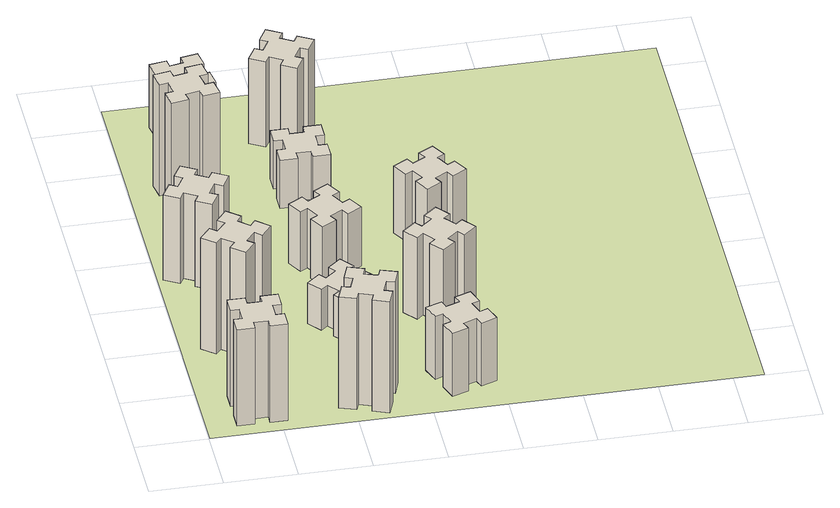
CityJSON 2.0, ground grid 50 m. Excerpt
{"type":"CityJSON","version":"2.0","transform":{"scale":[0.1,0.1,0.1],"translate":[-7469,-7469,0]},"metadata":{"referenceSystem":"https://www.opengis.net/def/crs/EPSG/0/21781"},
"CityObjects":{
"building1":{"type":"Building","attributes":{"class":"1000","function":"1000","usage":"1000","yearOfConstruction":2016,"roofType":"1000","measuredHeight":78,"storeysAboveGround":30,"storeysBelowGround":0},"geometry":[{"type":"Solid","lod":"1","boundaries":[[[[0,1,2,3,4,5,6,7,8,9,10,11,12,13,14,15,16,17,18,19]],[[17,16,20,21]],[[16,15,22,20]],[[15,14,23,22]],[[14,13,24,23]],[[13,12,25,24]],[[12,11,26,25]],[[11,10,27,26]],[[10,9,28,27]],[[9,8,29,28]],[[8,7,30,29]],[[7,6,31,30]],[[6,5,32,31]],[[5,4,33,32]],[[4,3,34,33]],[[3,2,35,34]],[[2,1,36,35]],[[1,0,37,36]],[[0,19,38,37]],[[19,18,39,38]],[[18,17,21,39]],[[24,25,26,27,28,29,30,31,32,33,34,35,36,37,38,39,21,20,22,23]]]]}]},
"building2":{"type":"Building","attributes":{"class":"1000","function":"1000","usage":"1000","yearOfConstruction":2016,"roofType":"1000","measuredHeight":90,"storeysAboveGround":30,"storeysBelowGround":0},"geometry":[{"type":"Solid","lod":"1","boundaries":[[[[40,41,42,43,44,45,46,47,48,49,50,51,52,53,54,55,56,57,58,59]],[[57,56,60,61]],[[56,55,62,60]],[[55,54,63,62]],[[54,53,64,63]],[[53,52,65,64]],[[52,51,66,65]],[[51,50,67,66]],[[50,49,68,67]],[[49,48,69,68]],[[48,47,70,69]],[[47,46,71,70]],[[46,45,72,71]],[[45,44,73,72]],[[44,43,74,73]],[[43,42,75,74]],[[42,41,76,75]],[[41,40,77,76]],[[40,59,78,77]],[[59,58,79,78]],[[58,57,61,79]],[[64,65,66,67,68,69,70,71,72,73,74,75,76,77,78,79,61,60,62,63]]]]}]},
"building3":{"type":"Building","attributes":{"class":"1000","function":"1000","usage":"1000","yearOfConstruction":2016,"roofType":"1000","measuredHeight":69,"storeysAboveGround":30,"storeysBelowGround":0},"geometry":[{"type":"Solid","lod":"1","boundaries":[[[[80,81,82,83,84,85,86,87,88,89,90,91,92,93,94,95,96,97,98,99]],[[97,96,100,101]],[[96,95,102,100]],[[95,94,103,102]],[[94,93,104,103]],[[93,92,105,104]],[[92,91,106,105]],[[91,90,107,106]],[[90,89,108,107]],[[89,88,109,108]],[[88,87,110,109]],[[87,86,111,110]],[[86,85,112,111]],[[85,84,113,112]],[[84,83,114,113]],[[83,82,115,114]],[[82,81,116,115]],[[81,80,117,116]],[[80,99,118,117]],[[99,98,119,118]],[[98,97,101,119]],[[104,105,106,107,108,109,110,111,112,113,114,115,116,117,118,119,101,100,102,103]]]]}]},
"building4":{"type":"Building","attributes":{"class":"1000","function":"1000","usage":"1000","yearOfConstruction":2016,"roofType":"1000","measuredHeight":90,"storeysAboveGround":30,"storeysBelowGround":0},"geometry":[{"type":"Solid","lod":"1","boundaries":[[[[120,121,122,123,124,125,126,127,128,129,130,131,132,133,134,135,136,137,138,139]],[[137,136,140,141]],[[136,135,142,140]],[[135,134,143,142]],[[134,133,144,143]],[[133,132,145,144]],[[132,131,146,145]],[[131,130,147,146]],[[130,129,148,147]],[[129,128,149,148]],[[128,127,150,149]],[[127,126,151,150]],[[126,125,152,151]],[[125,124,153,152]],[[124,123,154,153]],[[123,122,155,154]],[[122,121,156,155]],[[121,120,157,156]],[[120,139,158,157]],[[139,138,159,158]],[[138,137,141,159]],[[144,145,146,147,148,149,150,151,152,153,154,155,156,157,158,159,141,140,142,143]]]]}]},
"building5":{"type":"Building","attributes":{"class":"1000","function":"1000","usage":"1000","yearOfConstruction":2016,"roofType":"1000","measuredHeight":90,"storeysAboveGround":30,"storeysBelowGround":0},"geometry":[{"type":"Solid","lod":"1","boundaries":[[[[160,161,162,163,164,165,166,167,168,169,170,171,172,173,174,175,176,177,178,179]],[[177,176,180,181]],[[176,175,182,180]],[[175,174,183,182]],[[174,173,184,183]],[[173,172,185,184]],[[172,171,186,185]],[[171,170,187,186]],[[170,169,188,187]],[[169,168,189,188]],[[168,167,190,189]],[[167,166,191,190]],[[166,165,192,191]],[[165,164,193,192]],[[164,163,194,193]],[[163,162,195,194]],[[162,161,196,195]],[[161,160,197,196]],[[160,179,198,197]],[[179,178,199,198]],[[178,177,181,199]],[[184,185,186,187,188,189,190,191,192,193,194,195,196,197,198,199,181,180,182,183]]]]}]},
"building6":{"type":"Building","attributes":{"class":"1000","function":"1000","usage":"1000","yearOfConstruction":2016,"roofType":"1000","measuredHeight":33,"storeysAboveGround":30,"storeysBelowGround":0},"geometry":[{"type":"Solid","lod":"1","boundaries":[[[[200,201,202,203,204,205,206,207,208,209,210,211,212,213,214,215,216,217,218,219]],[[217,216,220,221]],[[216,215,222,220]],[[215,214,223,222]],[[214,213,224,223]],[[213,212,225,224]],[[212,211,226,225]],[[211,210,227,226]],[[210,209,228,227]],[[209,208,229,228]],[[208,207,230,229]],[[207,206,231,230]],[[206,205,232,231]],[[205,204,233,232]],[[204,203,234,233]],[[203,202,235,234]],[[202,201,236,235]],[[201,200,237,236]],[[200,219,238,237]],[[219,218,239,238]],[[218,217,221,239]],[[224,225,226,227,228,229,230,231,232,233,234,235,236,237,238,239,221,220,222,223]]]]}]},
"building7":{"type":"Building","attributes":{"class":"1000","function":"1000","usage":"1000","yearOfConstruction":2016,"roofType":"1000","measuredHeight":51,"storeysAboveGround":30,"storeysBelowGround":0},"geometry":[{"type":"Solid","lod":"1","boundaries":[[[[240,241,242,243,244,245,246,247,248,249,250,251,252,253,254,255,256,257,258,259]],[[257,256,260,261]],[[256,255,262,260]],[[255,254,263,262]],[[254,253,264,263]],[[253,252,265,264]],[[252,251,266,265]],[[251,250,267,266]],[[250,249,268,267]],[[249,248,269,268]],[[248,247,270,269]],[[247,246,271,270]],[[246,245,272,271]],[[245,244,273,272]],[[244,243,274,273]],[[243,242,275,274]],[[242,241,276,275]],[[241,240,277,276]],[[240,259,278,277]],[[259,258,279,278]],[[258,257,261,279]],[[264,265,266,267,268,269,270,271,272,273,274,275,276,277,278,279,261,260,262,263]]]]}]},
"building8":{"type":"Building","attributes":{"class":"1000","function":"1000","usage":"1000","yearOfConstruction":2016,"roofType":"1000","measuredHeight":48,"storeysAboveGround":30,"storeysBelowGround":0},"geometry":[{"type":"Solid","lod":"1","boundaries":[[[[280,281,282,283,284,285,286,287,288,289,290,291,292,293,294,295,296,297,298,299]],[[297,296,300,301]],[[296,295,302,300]],[[295,294,303,302]],[[294,293,304,303]],[[293,292,305,304]],[[292,291,306,305]],[[291,290,307,306]],[[290,289,308,307]],[[289,288,309,308]],[[288,287,310,309]],[[287,286,311,310]],[[286,285,312,311]],[[285,284,313,312]],[[284,283,314,313]],[[283,282,315,314]],[[282,281,316,315]],[[281,280,317,316]],[[280,299,318,317]],[[299,298,319,318]],[[298,297,301,319]],[[304,305,306,307,308,309,310,311,312,313,314,315,316,317,318,319,301,300,302,303]]]]}]},
"building9":{"type":"Building","attributes":{"class":"1000","function":"1000","usage":"1000","yearOfConstruction":2016,"roofType":"1000","measuredHeight":51,"storeysAboveGround":30,"storeysBelowGround":0},"geometry":[{"type":"Solid","lod":"1","boundaries":[[[[320,321,322,323,324,325,326,327,328,329,330,331,332,333,334,335,336,337,338,339]],[[337,336,340,341]],[[336,335,342,340]],[[335,334,343,342]],[[334,333,344,343]],[[333,332,345,344]],[[332,331,346,345]],[[331,330,347,346]],[[330,329,348,347]],[[329,328,349,348]],[[328,327,350,349]],[[327,326,351,350]],[[326,325,352,351]],[[325,324,353,352]],[[324,323,354,353]],[[323,322,355,354]],[[322,321,356,355]],[[321,320,357,356]],[[320,339,358,357]],[[339,338,359,358]],[[338,337,341,359]],[[344,345,346,347,348,349,350,351,352,353,354,355,356,357,358,359,341,340,342,343]]]]}]},
"building10":{"type":"Building","attributes":{"class":"1000","function":"1000","usage":"1000","yearOfConstruction":2016,"roofType":"1000","measuredHeight":39,"storeysAboveGround":30,"storeysBelowGround":0},"geometry":[{"type":"Solid","lod":"1","boundaries":[[[[360,361,362,363,364,365,366,367,368,369,370,371,372,373,374,375,376,377,378,379]],[[377,376,380,381]],[[376,375,382,380]],[[375,374,383,382]],[[374,373,384,383]],[[373,372,385,384]],[[372,371,386,385]],[[371,370,387,386]],[[370,369,388,387]],[[369,368,389,388]],[[368,367,390,389]],[[367,366,391,390]],[[366,365,392,391]],[[365,364,393,392]],[[364,363,394,393]],[[363,362,395,394]],[[362,361,396,395]],[[361,360,397,396]],[[360,379,398,397]],[[379,378,399,398]],[[378,377,381,399]],[[384,385,386,387,388,389,390,391,392,393,394,395,396,397,398,399,381,380,382,383]]]]}]},
"building11":{"type":"Building","attributes":{"class":"1000","function":"1000","usage":"1000","yearOfConstruction":2016,"roofType":"1000","measuredHeight":69,"storeysAboveGround":30,"storeysBelowGround":0},"geometry":[{"type":"Solid","lod":"1","boundaries":[[[[400,401,402,403,404,405,406,407,408,409,410,411,412,413,414,415,416,417,418,419]],[[417,416,420,421]],[[416,415,422,420]],[[415,414,423,422]],[[414,413,424,423]],[[413,412,425,424]],[[412,411,426,425]],[[411,410,427,426]],[[410,409,428,427]],[[409,408,429,428]],[[408,407,430,429]],[[407,406,431,430]],[[406,405,432,431]],[[405,404,433,432]],[[404,403,434,433]],[[403,402,435,434]],[[402,401,436,435]],[[401,400,437,436]],[[400,419,438,437]],[[419,418,439,438]],[[418,417,421,439]],[[424,425,426,427,428,429,430,431,432,433,434,435,436,437,438,439,421,420,422,423]]]]}]},
"building12":{"type":"Building","attributes":{"class":"1000","function":"1000","usage":"1000","yearOfConstruction":2016,"roofType":"1000","measuredHeight":66,"storeysAboveGround":30,"storeysBelowGround":0},"geometry":[{"type":"Solid","lod":"1","boundaries":[[[[440,441,442,443,444,445,446,447,448,449,450,451,452,453,454,455,456,457,458,459]],[[457,456,460,461]],[[456,455,462,460]],[[455,454,463,462]],[[454,453,464,463]],[[453,452,465,464]],[[452,451,466,465]],[[451,450,467,466]],[[450,449,468,467]],[[449,448,469,468]],[[448,447,470,469]],[[447,446,471,470]],[[446,445,472,471]],[[445,444,473,472]],[[444,443,474,473]],[[443,442,475,474]],[[442,441,476,475]],[[441,440,477,476]],[[440,459,478,477]],[[459,458,479,478]],[[458,457,461,479]],[[464,465,466,467,468,469,470,471,472,473,474,475,476,477,478,479,461,460,462,463]]]]}]},
"building13":{"type":"Building","attributes":{"class":"1000","function":"1000","usage":"1000","yearOfConstruction":2016,"roofType":"1000","measuredHeight":54,"storeysAboveGround":30,"storeysBelowGround":0},"geometry":[{"type":"Solid","lod":"1","boundaries":[[[[480,481,482,483,484,485,486,487,488,489,490,491,492,493,494,495,496,497,498,499]],[[497,496,500,501]],[[496,495,502,500]],[[495,494,503,502]],[[494,493,504,503]],[[493,492,505,504]],[[492,491,506,505]],[[491,490,507,506]],[[490,489,508,507]],[[489,488,509,508]],[[488,487,510,509]],[[487,486,511,510]],[[486,485,512,511]],[[485,484,513,512]],[[484,483,514,513]],[[483,482,515,514]],[[482,481,516,515]],[[481,480,517,516]],[[480,499,518,517]],[[499,498,519,518]],[[498,497,501,519]],[[504,505,506,507,508,509,510,511,512,513,514,515,516,517,518,519,501,500,502,503]]]]}]},
"landuse1":{"type":"LandUse","attributes":{"name":"plot1","function":"1010"},"geometry":[{"type":"MultiSurface","lod":"1","boundaries":[[[520,521,522,523]]]}]}
},
"vertices":[
[265,325,0],[265,225,0],[205,225,0],[205,105,0],[325,105,0],[325,165,0],[425,165,0],[425,105,0],[545,105,0],[545,225,0],[485,225,0],[485,325,0],[545,325,0],[545,445,0],[425,445,0],[425,385,0],[325,385,0],[325,445,0],[205,445,0],[205,325,0],[325,385,780],[325,445,780],[425,385,780],[425,445,780],[545,445,780],[545,325,780],[485,325,780],[485,225,780],[545,225,780],[545,105,780],[425,105,780],[425,165,780],[325,165,780],[325,105,780],[205,105,780],[205,225,780],[265,225,780],[265,325,780],[205,325,780],[205,445,780],
[484,1067,0],[408,1132,0],[446,1178,0],[354,1255,0],[277,1163,0],[323,1124,0],[259,1048,0],[213,1086,0],[136,994,0],[228,917,0],[266,963,0],[343,899,0],[304,853,0],[396,776,0],[473,868,0],[427,906,0],[492,983,0],[538,944,0],[615,1036,0],[523,1113,0],[492,983,900],[538,944,900],[427,906,900],[473,868,900],[396,776,900],[304,853,900],[343,899,900],[266,963,900],[228,917,900],[136,994,900],[213,1086,900],[259,1048,900],[323,1124,900],[277,1163,900],[354,1255,900],[446,1178,900],[408,1132,900],[484,1067,900],[523,1113,900],[615,1036,900],
[374,1926,0],[287,1976,0],[317,2028,0],[213,2088,0],[153,1984,0],[205,1954,0],[155,1867,0],[103,1897,0],[43,1793,0],[147,1733,0],[177,1785,0],[264,1735,0],[234,1683,0],[338,1623,0],[398,1727,0],[346,1757,0],[396,1844,0],[448,1814,0],[508,1918,0],[404,1978,0],[396,1844,690],[448,1814,690],[346,1757,690],[398,1727,690],[338,1623,690],[234,1683,690],[264,1735,690],[177,1785,690],[147,1733,690],[43,1793,690],[103,1897,690],[155,1867,690],[205,1954,690],[153,1984,690],[213,2088,690],[317,2028,690],[287,1976,690],[374,1926,690],[404,1978,690],[508,1918,690],
[405,2812,0],[307,2795,0],[297,2854,0],[178,2833,0],[199,2715,0],[258,2725,0],[276,2627,0],[217,2617,0],[237,2498,0],[356,2519,0],[345,2578,0],[444,2596,0],[454,2537,0],[572,2557,0],[551,2676,0],[492,2665,0],[475,2764,0],[534,2774,0],[513,2892,0],[395,2871,0],[475,2764,900],[534,2774,900],[492,2665,900],[551,2676,900],[572,2557,900],[454,2537,900],[444,2596,900],[345,2578,900],[356,2519,900],[237,2498,900],[217,2617,900],[276,2627,900],[258,2725,900],[199,2715,900],[178,2833,900],[297,2854,900],[307,2795,900],[405,2812,900],[395,2871,900],[513,2892,900],
[1029,360,0],[995,266,0],[939,287,0],[897,174,0],[1010,133,0],[1031,189,0],[1125,155,0],[1104,99,0],[1217,57,0],[1258,170,0],[1202,191,0],[1236,285,0],[1292,264,0],[1333,377,0],[1220,418,0],[1200,362,0],[1106,396,0],[1127,452,0],[1014,493,0],[973,380,0],[1106,396,900],[1127,452,900],[1200,362,900],[1220,418,900],[1333,377,900],[1292,264,900],[1236,285,900],[1202,191,900],[1258,170,900],[1217,57,900],[1104,99,900],[1125,155,900],[1031,189,900],[1010,133,900],[897,174,900],[939,287,900],[995,266,900],[1029,360,900],[973,380,900],[1014,493,900],
[1083,1232,0],[1006,1167,0],[968,1213,0],[876,1136,0],[953,1044,0],[999,1083,0],[1063,1006,0],[1017,968,0],[1094,876,0],[1186,953,0],[1148,999,0],[1224,1063,0],[1263,1017,0],[1355,1094,0],[1278,1186,0],[1232,1148,0],[1167,1224,0],[1213,1263,0],[1136,1355,0],[1044,1278,0],[1167,1224,330],[1213,1263,330],[1232,1148,330],[1278,1186,330],[1355,1094,330],[1263,1017,330],[1224,1063,330],[1148,999,330],[1186,953,330],[1094,876,330],[1017,968,330],[1063,1006,330],[999,1083,330],[953,1044,330],[876,1136,330],[968,1213,330],[1006,1167,330],[1083,1232,330],[1044,1278,330],[1136,1355,330],
[592,3305,0],[575,3404,0],[634,3414,0],[613,3532,0],[495,3511,0],[505,3452,0],[407,3435,0],[397,3494,0],[278,3473,0],[299,3355,0],[358,3365,0],[376,3267,0],[317,3257,0],[337,3138,0],[456,3159,0],[445,3218,0],[544,3236,0],[554,3177,0],[672,3197,0],[651,3316,0],[544,3236,510],[554,3177,510],[445,3218,510],[456,3159,510],[337,3138,510],[317,3257,510],[376,3267,510],[358,3365,510],[299,3355,510],[278,3473,510],[397,3494,510],[407,3435,510],[505,3452,510],[495,3511,510],[613,3532,510],[634,3414,510],[575,3404,510],[592,3305,510],[651,3316,510],[672,3197,510],
[995,1744,0],[1045,1657,0],[993,1627,0],[1053,1523,0],[1157,1583,0],[1127,1635,0],[1214,1685,0],[1244,1633,0],[1348,1693,0],[1288,1797,0],[1236,1767,0],[1186,1854,0],[1238,1884,0],[1178,1988,0],[1074,1928,0],[1104,1876,0],[1017,1826,0],[987,1878,0],[883,1818,0],[943,1714,0],[1017,1826,480],[987,1878,480],[1104,1876,480],[1074,1928,480],[1178,1988,480],[1238,1884,480],[1186,1854,480],[1236,1767,480],[1288,1797,480],[1348,1693,480],[1244,1633,480],[1214,1685,480],[1127,1635,480],[1157,1583,480],[1053,1523,480],[993,1627,480],[1045,1657,480],[995,1744,480],[943,1714,480],[883,1818,480],
[1765,496,0],[1671,462,0],[1650,518,0],[1537,477,0],[1579,364,0],[1635,385,0],[1669,291,0],[1613,270,0],[1654,157,0],[1767,199,0],[1746,255,0],[1840,289,0],[1860,233,0],[1973,274,0],[1932,387,0],[1876,366,0],[1842,460,0],[1898,480,0],[1857,593,0],[1744,552,0],[1842,460,510],[1898,480,510],[1876,366,510],[1932,387,510],[1973,274,510],[1860,233,510],[1840,289,510],[1746,255,510],[1767,199,510],[1654,157,510],[1613,270,510],[1669,291,510],[1635,385,510],[1579,364,510],[1537,477,510],[1650,518,510],[1671,462,510],[1765,496,510],[1744,552,510],[1857,593,510],
[1005,2645,0],[1005,2545,0],[945,2545,0],[945,2425,0],[1065,2425,0],[1065,2485,0],[1165,2485,0],[1165,2425,0],[1285,2425,0],[1285,2545,0],[1225,2545,0],[1225,2645,0],[1285,2645,0],[1285,2765,0],[1165,2765,0],[1165,2705,0],[1065,2705,0],[1065,2765,0],[945,2765,0],[945,2645,0],[1065,2705,390],[1065,2765,390],[1165,2705,390],[1165,2765,390],[1285,2765,390],[1285,2645,390],[1225,2645,390],[1225,2545,390],[1285,2545,390],[1285,2425,390],[1165,2425,390],[1165,2485,390],[1065,2485,390],[1065,2425,390],[945,2425,390],[945,2545,390],[1005,2545,390],[1005,2645,390],[945,2645,390],[945,2765,390],
[1186,3137,0],[1236,3224,0],[1288,3194,0],[1348,3298,0],[1244,3358,0],[1214,3306,0],[1127,3356,0],[1157,3408,0],[1053,3468,0],[993,3364,0],[1045,3334,0],[995,3247,0],[943,3277,0],[883,3173,0],[987,3113,0],[1017,3165,0],[1104,3115,0],[1074,3063,0],[1178,3003,0],[1238,3107,0],[1104,3115,690],[1074,3063,690],[1017,3165,690],[987,3113,690],[883,3173,690],[943,3277,690],[995,3247,690],[1045,3334,690],[993,3364,690],[1053,3468,690],[1157,3408,690],[1127,3356,690],[1214,3306,690],[1244,3358,690],[1348,3298,690],[1288,3194,690],[1236,3224,690],[1186,3137,690],[1238,3107,690],[1178,3003,690],
[1788,999,0],[1864,1063,0],[1903,1017,0],[1995,1094,0],[1918,1186,0],[1872,1148,0],[1807,1224,0],[1853,1263,0],[1776,1355,0],[1684,1278,0],[1723,1232,0],[1646,1167,0],[1608,1213,0],[1516,1136,0],[1593,1044,0],[1639,1083,0],[1703,1006,0],[1657,968,0],[1734,876,0],[1826,953,0],[1703,1006,660],[1657,968,660],[1639,1083,660],[1593,1044,660],[1516,1136,660],[1608,1213,660],[1646,1167,660],[1723,1232,660],[1684,1278,660],[1776,1355,660],[1853,1263,660],[1807,1224,660],[1872,1148,660],[1918,1186,660],[1995,1094,660],[1903,1017,660],[1864,1063,660],[1788,999,660],[1826,953,660],[1734,876,660],
[1844,2076,0],[1757,2026,0],[1727,2078,0],[1623,2018,0],[1683,1914,0],[1735,1944,0],[1785,1857,0],[1733,1827,0],[1793,1723,0],[1897,1783,0],[1867,1835,0],[1954,1885,0],[1984,1833,0],[2088,1893,0],[2028,1997,0],[1976,1967,0],[1926,2054,0],[1978,2084,0],[1918,2188,0],[1814,2128,0],[1926,2054,540],[1978,2084,540],[1976,1967,540],[2028,1997,540],[2088,1893,540],[1984,1833,540],[1954,1885,540],[1867,1835,540],[1897,1783,540],[1793,1723,540],[1733,1827,540],[1785,1857,540],[1735,1944,540],[1683,1914,540],[1623,2018,540],[1727,2078,540],[1757,2026,540],[1844,2076,540],[1814,2128,540],[1918,2188,540],
[5,3705,0],[3705,3705,0],[3705,5,0],[5,5,0]
]}
